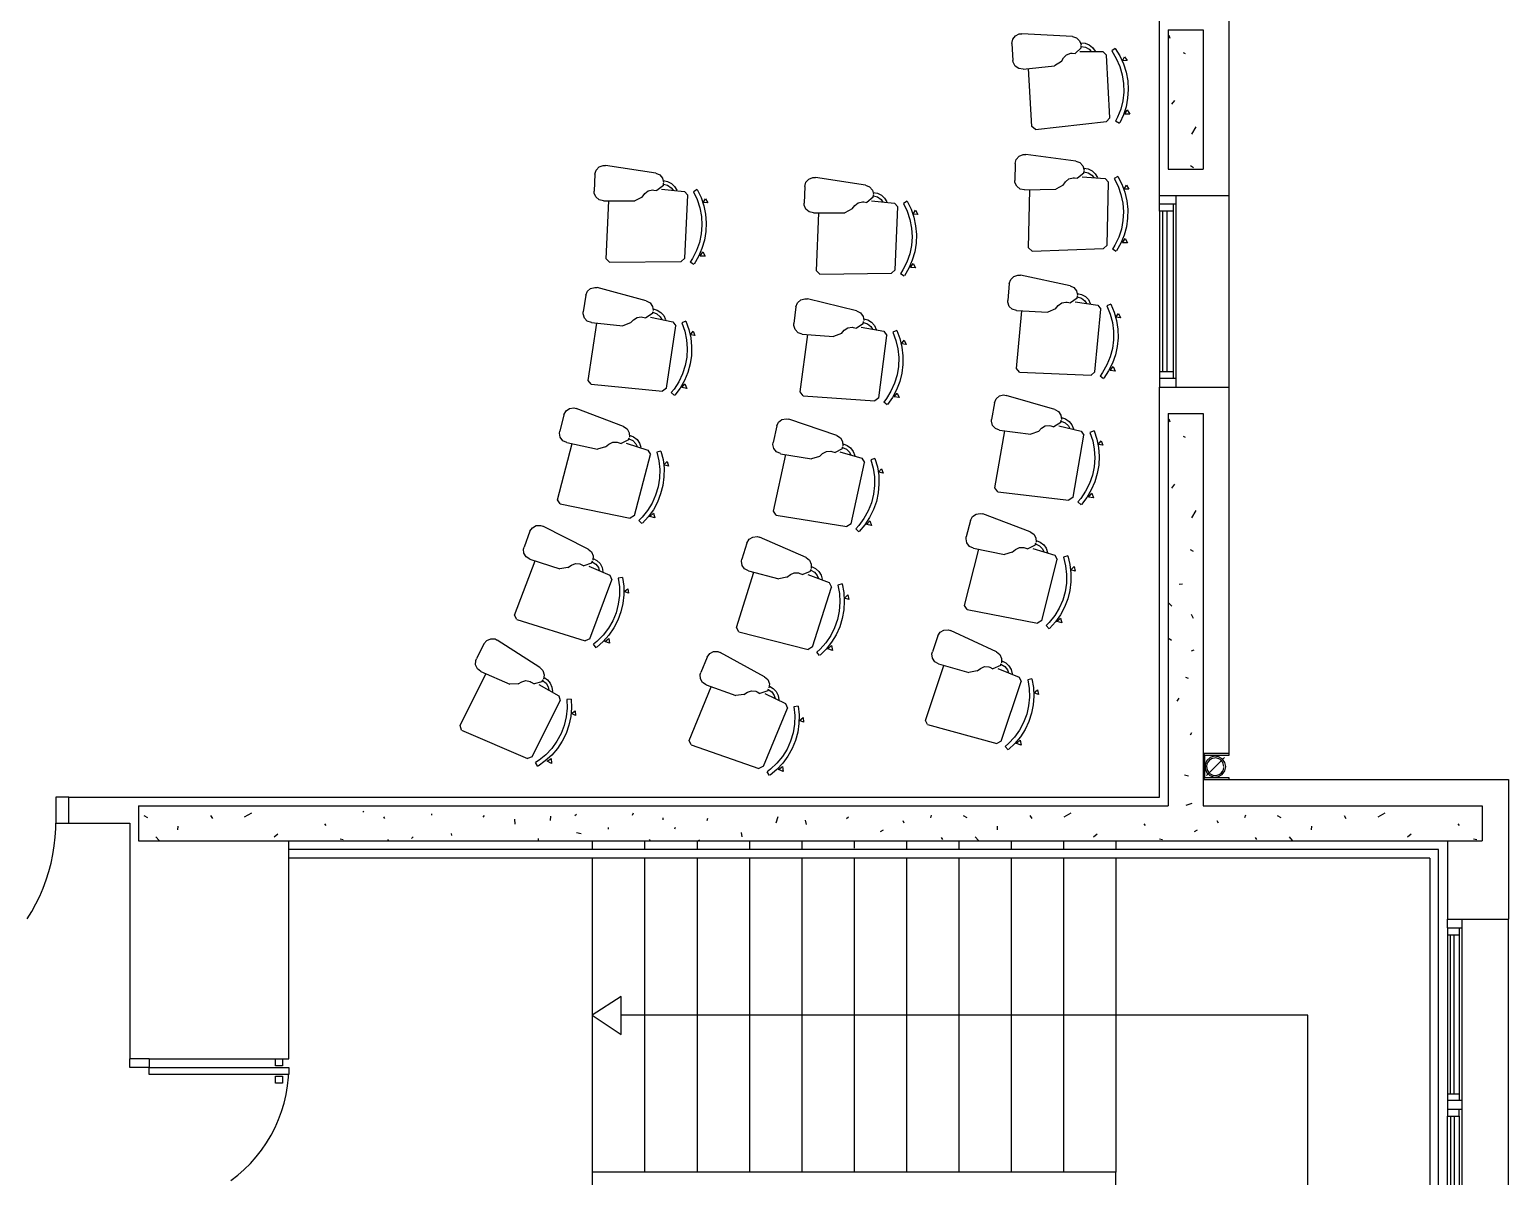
# Model space of a CAD drawing. Extents: x 7 to 80.8, y 22 to 73.9.
# Drawn here: x 64.2 to 72.68, y 54.01 to 60.58 of the extents above; entities that cross this region are included whole.
import ezdxf

# ---------------------------------------------------------------- set-up
doc = ezdxf.new("R2010")
doc.units = 0
doc.header["$MEASUREMENT"] = 0
for name, color, linetype in [('Doors', 7, 'CONTINUOUS'), ('Furniture', 7, 'CONTINUOUS'), ('Stairs', 7, 'CONTINUOUS'), ('Walls', 7, 'CONTINUOUS')]:
    doc.layers.add(name, color=color, linetype=linetype)

msp = doc.modelspace()

# ---------------------------------------------------------------- linework, layer by layer
at = {"layer": 'Doors', "color": 2}
for p, q in [((64.4294, 56.0319), (64.4294, 56.1819)), ((64.4294, 56.0319), (64.7794, 56.0319)), ((64.8894, 54.6819), (64.7794, 54.6819)), ((64.8894, 54.6819), (65.6894, 54.6819))]:
    msp.add_line(p, q, dxfattribs=at)
at = {"layer": 'Doors', "color": 4}
msp.add_line((64.7794, 54.6319), (64.7794, 54.6819), dxfattribs=at)
at = {"layer": 'Doors', "color": 1}
msp.add_lwpolyline([(64.4294, 56.1819), (64.3544, 56.1819), (64.3544, 56.0319), (64.4294, 56.0319)], dxfattribs=at)
at = {"layer": 'Doors', "color": 4}
for points in [[(64.1905, 55.4832), (64.2168, 55.5257), (64.2411, 55.5694), (64.2631, 55.6143), (64.2828, 55.6602), (64.3002, 55.7071), (64.3153, 55.7548), (64.3279, 55.8032), (64.3381, 55.8521), (64.3459, 55.9015), (64.3512, 55.9512), (64.354, 56.0011), (64.3545, 56.0319)], [(64.8894, 54.6819), (64.8894, 54.6319), (64.7794, 54.6319)], [(65.3575, 53.9832), (65.3971, 54.0137), (65.4348, 54.0466), (65.4702, 54.0818), (65.5035, 54.1191), (65.5343, 54.1585), (65.5626, 54.1997), (65.5883, 54.2426), (65.6113, 54.287), (65.6314, 54.3327), (65.6486, 54.3797), (65.6629, 54.4276), (65.6742, 54.4763), (65.6823, 54.5256), (65.6874, 54.5753), (65.6885, 54.592)]]:
    msp.add_lwpolyline(points, dxfattribs=at)
for points in [[(65.6145, 54.6417), (65.6145, 54.6817), (65.6545, 54.6817), (65.6545, 54.6417), (65.6145, 54.6417)], [(64.8894, 54.5919), (64.8894, 54.6319), (65.6894, 54.6319), (65.6894, 54.5919), (64.8894, 54.5919)], [(65.6145, 54.5409), (65.6145, 54.5809), (65.6545, 54.5809), (65.6545, 54.5409), (65.6145, 54.5409)]]:
    msp.add_lwpolyline(points, close=True, dxfattribs=at)
at = {"layer": 'Furniture', "color": 4}
for p, q in [((70.1804, 60.5429), (69.8903, 60.5589)), ((69.8342, 60.5029), (69.8396, 60.4059)), ((70.1789, 60.4464), (70.1973, 60.4453)), ((70.2309, 60.4779), (70.1973, 60.4453)), ((70.2231, 60.4563), (70.3546, 60.4561)), ((70.2309, 60.4778), (70.2306, 60.491)), ((70.3546, 60.4561), (70.3757, 60.4362)), ((70.3954, 60.0767), (70.3757, 60.4362)), ((70.4267, 60.4742), (70.4062, 60.4599)), ((69.8981, 60.3559), (70.0776, 60.3743)), ((69.9475, 60.0271), (69.9293, 60.3591)), ((70.1177, 60.3997), (70.0776, 60.3743)), ((70.1177, 60.3997), (70.1304, 60.4208)), ((69.9685, 60.0093), (69.9475, 60.0271)), ((69.9685, 60.0093), (70.3767, 60.0545)), ((70.3954, 60.0767), (70.3767, 60.0545)), ((70.4503, 60.0444), (70.4284, 60.0564)), ((70.201, 59.8282), (69.9129, 59.8661)), ((67.4443, 59.7535), (67.4398, 59.6565)), ((67.7927, 59.7583), (67.5058, 59.8036)), ((69.8528, 59.8145), (69.8508, 59.7174)), ((70.2464, 59.7595), (70.2105, 59.7296)), ((70.2465, 59.7595), (70.2472, 59.7727)), ((67.8364, 59.6884), (67.7997, 59.6595)), ((67.8265, 59.6677), (67.9573, 59.6542)), ((67.8364, 59.6884), (67.8375, 59.7015)), ((68.0309, 59.6649), (68.009, 59.6527)), ((68.6469, 59.6835), (68.6429, 59.5864)), ((68.9953, 59.6904), (68.708, 59.7339)), ((69.9054, 59.6631), (70.0857, 59.6678)), ((70.1276, 59.6901), (70.0857, 59.6678)), ((70.1276, 59.6901), (70.1419, 59.7102)), ((70.1922, 59.732), (70.2105, 59.7296)), ((70.237, 59.7386), (70.3682, 59.7285)), ((70.3682, 59.7285), (70.3877, 59.707)), ((70.3801, 59.3471), (70.3877, 59.707)), ((70.4414, 59.741), (70.4199, 59.7283)), ((67.493, 59.6008), (67.6734, 59.6009)), ((67.5087, 59.2687), (67.5243, 59.6008)), ((67.7158, 59.6221), (67.6734, 59.6009)), ((67.7158, 59.6221), (67.7307, 59.6418)), ((67.7815, 59.6623), (67.7997, 59.6595)), ((67.9573, 59.6542), (67.9763, 59.6322)), ((67.9594, 59.2726), (67.9763, 59.6322)), ((68.9846, 59.5944), (69.0028, 59.5917)), ((69.0394, 59.6208), (69.0028, 59.5917)), ((69.0296, 59.6001), (69.1605, 59.5874)), ((69.0394, 59.6208), (69.0404, 59.634)), ((69.1605, 59.5874), (69.1796, 59.5655)), ((69.234, 59.5985), (69.2122, 59.5862)), ((69.9297, 59.3315), (69.9367, 59.6639)), ((68.6965, 59.5311), (68.8769, 59.5323)), ((68.7143, 59.1991), (68.7278, 59.5313)), ((68.9192, 59.5538), (68.8769, 59.5323)), ((68.9192, 59.5538), (68.9339, 59.5736)), ((69.165, 59.2058), (69.1796, 59.5655)), ((69.9493, 59.3122), (69.9297, 59.3315)), ((69.9493, 59.3122), (70.3597, 59.3264)), ((70.3801, 59.3471), (70.3597, 59.3264)), ((67.5278, 59.2489), (67.5087, 59.2687)), ((67.5278, 59.2489), (67.9385, 59.2525)), ((67.9594, 59.2726), (67.9385, 59.2525)), ((68.0107, 59.2349), (67.9901, 59.249)), ((70.4324, 59.3107), (70.4114, 59.3243)), ((68.7335, 59.1794), (68.7143, 59.1991)), ((68.7335, 59.1794), (69.1442, 59.1856)), ((69.165, 59.2058), (69.1442, 59.1856)), ((69.2165, 59.1684), (69.1958, 59.1825)), ((70.1674, 59.114), (69.8831, 59.1736)), ((67.7387, 59.0278), (67.458, 59.1027)), ((69.8192, 59.1267), (69.8098, 59.03)), ((67.3917, 59.0593), (67.3771, 58.9632)), ((68.5966, 58.9931), (68.5841, 58.8967)), ((68.9442, 58.9694), (68.6619, 59.0379)), ((70.0838, 58.9819), (70.0996, 59.0008)), ((70.1514, 59.0188), (70.1694, 59.015)), ((70.2076, 59.042), (70.1694, 59.015)), ((70.1966, 59.0219), (70.3266, 59.0019)), ((70.2076, 59.042), (70.2093, 59.0551)), ((70.3266, 59.0019), (70.3444, 58.979)), ((70.4006, 59.0089), (70.3782, 58.9978)), ((67.4242, 58.9023), (67.6036, 58.8837)), ((67.648, 58.9004), (67.6648, 58.9184)), ((67.7175, 58.9335), (67.7353, 58.9288)), ((67.7749, 58.9537), (67.7353, 58.9288)), ((67.7629, 58.9342), (67.8916, 58.9072)), ((67.7749, 58.9537), (67.7773, 58.9667)), ((67.8916, 58.9072), (67.9081, 58.8833)), ((67.9658, 58.9101), (67.9428, 58.9003)), ((68.9821, 58.8962), (68.9842, 58.9092)), ((69.8594, 58.6392), (69.8915, 58.9701)), ((69.8602, 58.9717), (70.0404, 58.9628)), ((70.0838, 58.9819), (70.0403, 58.9628)), ((70.3097, 58.6207), (70.3444, 58.979)), ((67.4053, 58.5704), (67.4554, 58.8991)), ((67.648, 58.9004), (67.6036, 58.8837)), ((67.854, 58.5274), (67.9081, 58.8833)), ((68.6213, 58.5046), (68.6638, 58.8344)), ((68.6326, 58.8369), (68.8124, 58.8223)), ((68.8565, 58.84), (68.8124, 58.8223)), ((68.8565, 58.84), (68.8728, 58.8584)), ((68.9252, 58.8747), (68.9431, 58.8704)), ((68.9821, 58.8962), (68.9431, 58.8704)), ((68.9705, 58.8764), (69.0998, 58.8524)), ((69.0708, 58.4718), (69.1169, 58.8289)), ((69.0998, 58.8524), (69.1169, 58.8289)), ((69.1739, 58.857), (69.1512, 58.8466)), ((67.4222, 58.5487), (67.4053, 58.5704)), ((69.8774, 58.6185), (69.8594, 58.6392)), ((69.8774, 58.6185), (70.2878, 58.6016)), ((70.3097, 58.6207), (70.2878, 58.6016)), ((70.359, 58.5804), (70.3392, 58.5956)), ((67.4222, 58.5487), (67.8311, 58.5096)), ((67.854, 58.5274), (67.8311, 58.5096)), ((67.9011, 58.4846), (67.882, 58.5008)), ((68.6387, 58.4833), (68.6213, 58.5046)), ((68.6387, 58.4833), (69.0483, 58.4534)), ((70.0799, 58.4044), (69.8009, 58.4853)), ((67.609, 58.3069), (67.3376, 58.4105)), ((69.0708, 58.4718), (69.0483, 58.4534)), ((69.1188, 58.4301), (69.0995, 58.4458)), ((69.7337, 58.4433), (69.717, 58.3476)), ((67.2671, 58.3743), (67.2426, 58.2803)), ((68.4859, 58.3097), (68.4651, 58.2148)), ((68.8301, 58.2557), (68.5549, 58.3487)), ((70.0568, 58.3106), (70.0745, 58.3055)), ((70.1145, 58.3296), (70.0745, 58.3055)), ((70.1021, 58.3103), (70.2302, 58.2806)), ((70.1145, 58.3296), (70.1172, 58.3425)), ((67.6373, 58.2295), (67.5954, 58.2087)), ((67.6373, 58.2295), (67.641, 58.2421)), ((69.7368, 57.9543), (69.7939, 58.2818)), ((69.7628, 58.2857), (69.9418, 58.2632)), ((69.9866, 58.2789), (69.9418, 58.2632)), ((69.9866, 58.2789), (70.0037, 58.2966)), ((70.1844, 57.9017), (70.2462, 58.2563)), ((70.2302, 58.2806), (70.2462, 58.2563)), ((70.3045, 58.2819), (70.2813, 58.2726)), ((67.2299, 57.8866), (67.3138, 58.2083)), ((67.2831, 58.2148), (67.4597, 58.1776)), ((67.5056, 58.1896), (67.4597, 58.1776)), ((67.5056, 58.1896), (67.5242, 58.2058)), ((67.5782, 58.2153), (67.5954, 58.2087)), ((67.6233, 58.2113), (67.7485, 58.171)), ((67.6716, 57.7972), (67.7625, 58.1456)), ((67.7485, 58.171), (67.7625, 58.1456)), ((67.8227, 58.1662), (67.7988, 58.1589)), ((68.4677, 57.821), (68.539, 58.1457)), ((68.5081, 58.1509), (68.686, 58.1207)), ((68.7314, 58.1344), (68.7493, 58.1513)), ((68.8029, 58.163), (68.8204, 58.1571)), ((68.8614, 58.1794), (68.8204, 58.1571)), ((68.8482, 58.1607), (68.9748, 58.1254)), ((68.8614, 58.1794), (68.8647, 58.1922)), ((68.7314, 58.1344), (68.686, 58.1207)), ((68.9126, 57.7489), (68.9898, 58.1005)), ((68.9748, 58.1254), (68.9898, 58.1005)), ((69.0491, 58.1235), (69.0256, 58.1152)), ((67.2444, 57.8633), (67.2299, 57.8866)), ((69.7533, 57.9323), (69.7368, 57.9543)), ((69.7533, 57.9323), (70.1611, 57.8843)), ((70.1844, 57.9017), (70.1611, 57.8843)), ((67.2444, 57.8633), (67.647, 57.7819)), ((68.4832, 57.7982), (68.4677, 57.821)), ((69.939, 57.7034), (69.6669, 57.8052)), ((70.2306, 57.8578), (70.2119, 57.8745)), ((67.405, 57.6033), (67.1459, 57.7347)), ((67.6716, 57.7972), (67.647, 57.7819)), ((67.714, 57.7497), (67.6968, 57.7678)), ((68.4832, 57.7982), (68.8886, 57.7326)), ((68.9126, 57.7489), (68.8886, 57.7326)), ((68.9568, 57.7031), (68.9389, 57.7205)), ((69.5967, 57.7685), (69.5728, 57.6743)), ((67.072, 57.7059), (67.0379, 57.615)), ((68.3158, 57.6386), (68.2867, 57.5459)), ((68.654, 57.5547), (68.3879, 57.6714)), ((69.9678, 57.6262), (69.9715, 57.6389)), ((67.0714, 57.5457), (67.2431, 57.4903)), ((69.5628, 57.2806), (69.6445, 57.6028)), ((69.6138, 57.6091), (69.7906, 57.5731)), ((69.8364, 57.5854), (69.7906, 57.5731)), ((69.8364, 57.5854), (69.8549, 57.6017)), ((69.9088, 57.6117), (69.926, 57.6052)), ((69.9678, 57.6262), (69.926, 57.6052)), ((69.9539, 57.6079), (70.0794, 57.5686)), ((70.0794, 57.5686), (70.0936, 57.5432)), ((70.1536, 57.5643), (70.1298, 57.5567)), ((66.9843, 57.2248), (67.1012, 57.536)), ((67.29, 57.4974), (67.2431, 57.4903)), ((67.29, 57.4974), (67.3102, 57.5116)), ((67.3648, 57.5155), (67.3813, 57.5072)), ((67.4251, 57.5234), (67.3813, 57.5072)), ((67.4093, 57.5068), (67.5297, 57.4538)), ((67.4251, 57.5234), (67.4302, 57.5356)), ((68.2549, 57.1534), (68.3543, 57.4706)), ((68.324, 57.4786), (68.4985, 57.4328)), ((68.6187, 57.4648), (68.6356, 57.4573)), ((68.6785, 57.476), (68.6356, 57.4573)), ((68.6785, 57.476), (68.6828, 57.4884)), ((70.0052, 57.1942), (70.0936, 57.5432)), ((67.4143, 57.09), (67.5409, 57.427)), ((67.5297, 57.4538), (67.5409, 57.427)), ((67.6029, 57.4413), (67.5784, 57.4364)), ((68.545, 57.4425), (68.4985, 57.4328)), ((68.545, 57.4425), (68.5643, 57.4578)), ((68.6636, 57.4585), (68.7867, 57.4122)), ((68.6917, 57.0426), (68.7994, 57.3861)), ((68.7867, 57.4122), (68.7994, 57.3861)), ((68.8605, 57.4038), (68.8363, 57.3976)), ((66.9963, 57.2001), (66.9843, 57.2248)), ((69.5775, 57.2573), (69.5628, 57.2806)), ((69.5775, 57.2573), (69.9806, 57.1787)), ((66.9963, 57.2001), (67.3882, 57.0772)), ((68.2683, 57.1294), (68.2549, 57.1534)), ((68.2683, 57.1294), (68.6664, 57.0284)), ((69.7454, 57.0151), (69.4818, 57.1372)), ((70.0052, 57.1942), (69.9806, 57.1787)), ((70.0479, 57.147), (70.0305, 57.165)), ((66.8085, 57.0615), (66.7651, 56.9746)), ((67.129, 56.9248), (66.885, 57.0824)), ((67.4143, 57.09), (67.3882, 57.0772)), ((67.4515, 57.0383), (67.4363, 57.0581)), ((68.6917, 57.0426), (68.6664, 57.0284)), ((69.409, 57.1059), (69.3781, 57.0138)), ((68.0875, 56.9851), (68.0504, 56.8953)), ((68.417, 56.8718), (68.1623, 57.0114)), ((68.7317, 56.9931), (68.7154, 57.012)), ((66.6712, 56.5921), (66.8198, 56.8895)), ((66.7912, 56.9022), (66.9562, 56.8293)), ((69.3383, 56.6219), (69.4441, 56.9371)), ((69.414, 56.9457), (69.5875, 56.8964)), ((69.6342, 56.9052), (69.5875, 56.8964)), ((69.6342, 56.9052), (69.6538, 56.9201)), ((69.7084, 56.9259), (69.7251, 56.9182)), ((69.7683, 56.9359), (69.7251, 56.9182)), ((69.7531, 56.9188), (69.8753, 56.87)), ((69.7683, 56.9359), (69.7729, 56.9483)), ((69.8753, 56.87), (69.8875, 56.8437)), ((67.0036, 56.8315), (66.9562, 56.8293)), ((67.0036, 56.8315), (67.0251, 56.8435)), ((67.0799, 56.8417), (67.0954, 56.8317)), ((67.1407, 56.8432), (67.0954, 56.8317)), ((67.1232, 56.8283), (67.2374, 56.7631)), ((67.1407, 56.8432), (67.147, 56.8548)), ((67.9843, 56.507), (68.1112, 56.8143)), ((68.0817, 56.8249), (68.2515, 56.7641)), ((68.2986, 56.7697), (68.3192, 56.7832)), ((68.374, 56.7853), (68.3902, 56.7765)), ((68.4345, 56.7913), (68.3902, 56.7765)), ((68.4345, 56.7913), (68.44, 56.8033)), ((69.7729, 56.5024), (69.8875, 56.8437)), ((69.9489, 56.8602), (69.9246, 56.8544)), ((67.0849, 56.4133), (67.2459, 56.7353)), ((67.2374, 56.7631), (67.2459, 56.7353)), ((67.309, 56.7431), (67.2841, 56.7408)), ((68.2986, 56.7697), (68.2515, 56.7641)), ((68.4182, 56.7752), (68.5368, 56.7183)), ((68.5368, 56.7183), (68.5472, 56.6912)), ((68.6096, 56.7034), (68.5849, 56.6994)), ((68.4098, 56.3584), (68.5472, 56.6912)), ((69.3512, 56.5977), (69.3383, 56.6219)), ((66.6806, 56.5663), (66.6712, 56.5921)), ((66.6806, 56.5663), (67.0576, 56.4033)), ((69.3512, 56.5977), (69.7472, 56.4887)), ((67.9955, 56.482), (67.9843, 56.507)), ((67.9955, 56.482), (68.3833, 56.3465)), ((69.7729, 56.5024), (69.7472, 56.4887)), ((69.8119, 56.4521), (69.7959, 56.4713)), ((67.0849, 56.4133), (67.0576, 56.4033)), ((67.1165, 56.358), (67.1034, 56.3793)), ((68.4098, 56.3584), (68.3833, 56.3465)), ((68.4453, 56.3056), (68.4307, 56.3258))]:
    msp.add_line(p, q, dxfattribs=at)
for points in [[(69.8342, 60.5029), (69.8387, 60.5272), (69.8537, 60.547), (69.876, 60.5577), (69.8903, 60.5589)], [(70.1804, 60.5429), (70.2041, 60.5359), (70.2221, 60.5188), (70.2303, 60.4955)], [(70.1304, 60.4208), (70.1478, 60.4384), (70.1713, 60.4463), (70.1789, 60.4464)], [(70.2282, 60.5058), (70.253, 60.5038), (70.2763, 60.4949), (70.296, 60.4796), (70.3105, 60.4594)], [(70.2307, 60.4856), (70.2554, 60.4821), (70.2769, 60.4697), (70.2888, 60.4562)], [(70.4062, 60.4599), (70.4321, 60.4171), (70.4522, 60.3714), (70.4662, 60.3234), (70.4739, 60.2741), (70.475, 60.2241), (70.4697, 60.1744), (70.4579, 60.1259), (70.4399, 60.0793), (70.4284, 60.0564)], [(70.4267, 60.4742), (70.4528, 60.4316), (70.4735, 60.386), (70.4884, 60.3384), (70.4974, 60.2892), (70.5003, 60.2393), (70.4972, 60.1895), (70.4879, 60.1404), (70.4728, 60.0928), (70.4519, 60.0474)], [(69.8981, 60.3559), (69.8736, 60.3591), (69.8531, 60.3732), (69.8413, 60.3949), (69.8396, 60.4059)], [(69.8528, 59.8145), (69.8591, 59.8384), (69.8755, 59.857), (69.8986, 59.866), (69.9129, 59.8661)], [(67.4443, 59.7535), (67.4512, 59.7773), (67.4682, 59.7954), (67.4914, 59.8039), (67.5058, 59.8036)], [(67.7927, 59.7583), (67.8156, 59.7488), (67.8318, 59.73), (67.8377, 59.706)], [(70.201, 59.8282), (70.2241, 59.8194), (70.2407, 59.801), (70.2472, 59.7771)], [(70.2458, 59.7876), (70.2705, 59.7837), (70.293, 59.773), (70.3114, 59.7563), (70.3244, 59.7351)], [(70.2469, 59.7672), (70.2711, 59.7619), (70.2917, 59.7479), (70.3026, 59.7335)], [(67.8366, 59.7165), (67.8611, 59.712), (67.8833, 59.7007), (67.9013, 59.6835), (67.9137, 59.6619)], [(67.8371, 59.6961), (67.8612, 59.6901), (67.8814, 59.6756), (67.8919, 59.661)], [(68.0309, 59.6649), (68.0525, 59.6198), (68.0684, 59.5725), (68.0784, 59.5235), (68.0824, 59.4737), (68.0803, 59.4238), (68.0721, 59.3745), (68.0579, 59.3266), (68.038, 59.2807), (68.0126, 59.2377)], [(68.6469, 59.6835), (68.6536, 59.7073), (68.6704, 59.7255), (68.6937, 59.7341), (68.708, 59.7339)], [(68.9953, 59.6904), (69.0182, 59.6811), (69.0345, 59.6624), (69.0405, 59.6384)], [(69.9054, 59.6631), (69.8811, 59.6682), (69.8618, 59.6837), (69.8517, 59.7063), (69.8508, 59.7174)], [(70.1419, 59.7102), (70.1606, 59.7265), (70.1846, 59.7325), (70.1922, 59.732)], [(70.4199, 59.7283), (70.4425, 59.6837), (70.4591, 59.6366), (70.4694, 59.5877), (70.4733, 59.5379), (70.4706, 59.488), (70.4615, 59.4389), (70.4461, 59.3914), (70.4247, 59.3463), (70.4114, 59.3243)], [(70.4414, 59.741), (70.4642, 59.6966), (70.4813, 59.6496), (70.4926, 59.601), (70.4979, 59.5513), (70.4971, 59.5013), (70.4901, 59.4518), (70.4772, 59.4035), (70.4585, 59.3572), (70.4342, 59.3135)], [(67.493, 59.6008), (67.4689, 59.6066), (67.45, 59.6226), (67.4404, 59.6454), (67.4398, 59.6565)], [(67.7307, 59.6418), (67.7498, 59.6576), (67.7739, 59.663), (67.7815, 59.6623)], [(68.009, 59.6527), (68.0305, 59.6076), (68.0458, 59.56), (68.0549, 59.5109), (68.0575, 59.461), (68.0535, 59.4112), (68.0432, 59.3623), (68.0265, 59.3152), (68.0039, 59.2707), (67.9901, 59.2491)], [(68.6965, 59.5311), (68.6723, 59.5367), (68.6534, 59.5526), (68.6437, 59.5754), (68.6429, 59.5864)], [(68.9339, 59.5736), (68.9529, 59.5895), (68.977, 59.595), (68.9846, 59.5944)], [(69.0393, 59.6489), (69.0639, 59.6446), (69.0861, 59.6335), (69.1043, 59.6164), (69.1168, 59.5949)], [(69.04, 59.6285), (69.0641, 59.6227), (69.0844, 59.6084), (69.095, 59.5937)], [(69.2122, 59.5862), (69.2339, 59.5412), (69.2496, 59.4938), (69.2589, 59.4447), (69.2618, 59.3948), (69.2582, 59.345), (69.2482, 59.2961), (69.2318, 59.2488), (69.2095, 59.2042), (69.1958, 59.1825)], [(69.234, 59.5985), (69.2558, 59.5536), (69.2721, 59.5064), (69.2824, 59.4575), (69.2867, 59.4077), (69.2849, 59.3577), (69.277, 59.3084), (69.2631, 59.2604), (69.2435, 59.2145), (69.2184, 59.1713)], [(69.8192, 59.1267), (69.8273, 59.1501), (69.8451, 59.1673), (69.8687, 59.1746), (69.8831, 59.1736)], [(67.3917, 59.0593), (67.401, 59.0822), (67.4197, 59.0985), (67.4438, 59.1045), (67.458, 59.1027)], [(70.1674, 59.114), (70.1898, 59.1034), (70.205, 59.0839), (70.2097, 59.0595)], [(67.7387, 59.0278), (67.7605, 59.016), (67.7746, 58.9956), (67.7779, 58.9711)], [(68.5966, 58.9931), (68.6054, 59.0162), (68.6237, 59.0329), (68.6476, 59.0394), (68.6619, 59.0379)], [(69.8602, 58.9717), (69.8364, 58.9786), (69.8183, 58.9956), (69.8099, 59.0189), (69.8098, 59.03)], [(70.0996, 59.0008), (70.1195, 59.0156), (70.1439, 59.0198), (70.1514, 59.0188)], [(70.2086, 59.0497), (70.2324, 59.0425), (70.2518, 59.0271), (70.2616, 59.0119)], [(70.2091, 59.0701), (70.2333, 59.0644), (70.255, 59.052), (70.2721, 59.034), (70.2834, 59.0118)], [(70.3782, 58.9978), (70.3973, 58.9517), (70.4103, 58.9034), (70.4169, 58.8539), (70.417, 58.8039), (70.4106, 58.7544), (70.3978, 58.7061), (70.3788, 58.6598), (70.354, 58.6165), (70.3392, 58.5956)], [(70.4006, 59.0089), (70.4199, 58.9628), (70.4335, 58.9147), (70.4411, 58.8653), (70.4425, 58.8154), (70.4379, 58.7656), (70.4273, 58.7168), (70.4107, 58.6696), (70.3885, 58.6249), (70.3611, 58.5831)], [(67.4242, 58.9023), (67.4008, 58.9106), (67.3837, 58.9285), (67.3766, 58.9522), (67.3771, 58.9632)], [(67.6648, 58.9184), (67.6855, 58.9321), (67.7101, 58.935), (67.7175, 58.9335)], [(67.7763, 58.9613), (67.7997, 58.9529), (67.8182, 58.9364), (67.8272, 58.9207)], [(67.7779, 58.9816), (67.8018, 58.9746), (67.8228, 58.9611), (67.8389, 58.9422), (67.849, 58.9194)], [(67.9658, 58.9101), (67.9826, 58.8631), (67.9935, 58.8143), (67.9984, 58.7646), (67.9972, 58.7146), (67.9899, 58.6652), (67.9766, 58.617), (67.9575, 58.5708), (67.9329, 58.5273), (67.9032, 58.4872)], [(68.9442, 58.9694), (68.9662, 58.9581), (68.9808, 58.9381), (68.9847, 58.9136)], [(68.9833, 58.9039), (69.0068, 58.8959), (69.0258, 58.8799), (69.0351, 58.8644)], [(68.9845, 58.9242), (69.0085, 58.9177), (69.0297, 58.9047), (69.0463, 58.8861), (69.0569, 58.8636)], [(67.9428, 58.9003), (67.9595, 58.8532), (67.9698, 58.8043), (67.9737, 58.7545), (67.9711, 58.7046), (67.962, 58.6555), (67.9466, 58.6079), (67.9251, 58.5628), (67.898, 58.5209), (67.882, 58.5008)], [(68.6326, 58.8369), (68.6091, 58.8446), (68.5915, 58.8621), (68.5839, 58.8856), (68.5841, 58.8967)], [(68.8728, 58.8584), (68.8932, 58.8726), (68.9177, 58.876), (68.9252, 58.8747)], [(69.1512, 58.8466), (69.1689, 58.7999), (69.1803, 58.7513), (69.1853, 58.7016), (69.1838, 58.6516), (69.1759, 58.6023), (69.1616, 58.5544), (69.1411, 58.5088), (69.115, 58.4663), (69.0995, 58.4458)], [(69.1739, 58.857), (69.1918, 58.8103), (69.2038, 58.7618), (69.2098, 58.7122), (69.2097, 58.6622), (69.2036, 58.6126), (69.1914, 58.5642), (69.1733, 58.5176), (69.1498, 58.4735), (69.121, 58.4327)], [(69.7337, 58.4433), (69.7435, 58.4661), (69.7625, 58.4819), (69.7867, 58.4874), (69.8009, 58.4853)], [(67.2671, 58.3743), (67.2788, 58.3961), (67.2991, 58.4103), (67.3236, 58.4138), (67.3376, 58.4105)], [(70.0799, 58.4044), (70.1015, 58.3921), (70.1151, 58.3715), (70.1179, 58.3469)], [(68.4859, 58.3097), (68.4967, 58.332), (68.5164, 58.347), (68.5408, 58.3514), (68.5549, 58.3487)], [(69.7628, 58.2857), (69.7396, 58.2944), (69.7229, 58.3127), (69.7162, 58.3366), (69.717, 58.3476)], [(70.0037, 58.2966), (70.0247, 58.3099), (70.0493, 58.3122), (70.0568, 58.3106)], [(70.1161, 58.3372), (70.1393, 58.3282), (70.1575, 58.3113), (70.1661, 58.2954)], [(70.1182, 58.3574), (70.1419, 58.3499), (70.1625, 58.336), (70.1783, 58.3166), (70.1879, 58.2937)], [(67.2831, 58.2148), (67.2607, 58.2254), (67.2456, 58.245), (67.241, 58.2693), (67.2426, 58.2803)], [(67.609, 58.3069), (67.6294, 58.2929), (67.6413, 58.2711), (67.6421, 58.2464)], [(67.6395, 58.2369), (67.6618, 58.226), (67.6786, 58.2077), (67.6858, 58.1912)], [(67.6432, 58.2569), (67.6663, 58.2475), (67.6857, 58.2318), (67.6998, 58.2113), (67.7074, 58.1876)], [(68.8301, 58.2557), (68.8511, 58.2425), (68.8639, 58.2213), (68.8656, 58.1966)], [(70.2813, 58.2726), (70.2969, 58.2251), (70.3062, 58.176), (70.309, 58.1261), (70.3053, 58.0763), (70.2952, 58.0274), (70.2788, 57.9802), (70.2564, 57.9355), (70.2283, 57.8942), (70.2119, 57.8745)], [(70.3045, 58.2819), (70.3203, 58.2345), (70.3301, 58.1855), (70.334, 58.1357), (70.3317, 58.0858), (70.3233, 58.0365), (70.309, 57.9886), (70.2889, 57.9429), (70.2634, 57.8999), (70.2328, 57.8604)], [(67.5242, 58.2058), (67.5461, 58.2172), (67.5709, 58.2175), (67.5782, 58.2153)], [(67.7988, 58.1589), (67.8104, 58.1103), (67.8156, 58.0606), (67.8143, 58.0106), (67.8065, 57.9613), (67.7924, 57.9133), (67.7721, 57.8677), (67.7461, 57.825), (67.7147, 57.7861), (67.6968, 57.7678)], [(67.8227, 58.1662), (67.8345, 58.1177), (67.8403, 58.0681), (67.84, 58.0181), (67.8335, 57.9685), (67.8211, 57.9201), (67.8029, 57.8736), (67.7791, 57.8297), (67.7502, 57.7889), (67.7164, 57.7521)], [(68.5081, 58.151), (68.4853, 58.1607), (68.4694, 58.1797), (68.4638, 58.2038), (68.4651, 58.2148)], [(68.7493, 58.1513), (68.7708, 58.1637), (68.7956, 58.1649), (68.8029, 58.163)], [(68.8633, 58.1869), (68.8861, 58.177), (68.9036, 58.1593), (68.9114, 58.1431)], [(68.8663, 58.2071), (68.8897, 58.1986), (68.9097, 58.1837), (68.9246, 58.1637), (68.9332, 58.1404)], [(69.0256, 58.1152), (69.0391, 58.0671), (69.0462, 58.0177), (69.0469, 57.9677), (69.041, 57.9181), (69.0288, 57.8696), (69.0103, 57.8232), (68.986, 57.7796), (68.9562, 57.7395), (68.9389, 57.7205)], [(69.0491, 58.1235), (69.0628, 58.0755), (69.0706, 58.0261), (69.0722, 57.9762), (69.0677, 57.9264), (69.0572, 57.8775), (69.0408, 57.8303), (69.0188, 57.7855), (68.9914, 57.7437), (68.9592, 57.7055)], [(69.5967, 57.7685), (69.6082, 57.7904), (69.6284, 57.8047), (69.6529, 57.8084), (69.6669, 57.8052)], [(67.072, 57.7059), (67.0859, 57.7265), (67.1076, 57.7385), (67.1323, 57.7394), (67.1459, 57.7347)], [(68.3158, 57.6386), (68.3285, 57.6599), (68.3495, 57.6731), (68.3741, 57.6754), (68.3879, 57.6714)], [(69.6138, 57.6091), (69.5913, 57.6195), (69.576, 57.639), (69.5712, 57.6633), (69.5728, 57.6743)], [(69.939, 57.7034), (69.9595, 57.6896), (69.9716, 57.6679), (69.9725, 57.6432)], [(69.97, 57.6336), (69.9924, 57.623), (70.0093, 57.6047), (70.0166, 57.5883)], [(69.9736, 57.6537), (69.9967, 57.6444), (70.0162, 57.6289), (70.0304, 57.6085), (70.0383, 57.5848)], [(67.0714, 57.5457), (67.0502, 57.5585), (67.0372, 57.5796), (67.0351, 57.6043), (67.0379, 57.615)], [(67.405, 57.6033), (67.4239, 57.5873), (67.4335, 57.5645), (67.4317, 57.5398)], [(67.4339, 57.5501), (67.4558, 57.5383), (67.4735, 57.5207), (67.4854, 57.4988), (67.4905, 57.4745)], [(68.324, 57.4786), (68.3022, 57.4902), (68.288, 57.5106), (68.2845, 57.5351), (68.2867, 57.5459)], [(68.654, 57.5547), (68.6737, 57.5397), (68.6845, 57.5174), (68.6841, 57.4927)], [(69.8549, 57.6017), (69.8767, 57.6134), (69.9015, 57.6138), (69.9088, 57.6117)], [(70.1298, 57.5567), (70.1418, 57.5082), (70.1473, 57.4586), (70.1464, 57.4086), (70.1389, 57.3592), (70.1251, 57.3112), (70.1052, 57.2654), (70.0794, 57.2225), (70.0484, 57.1834), (70.0305, 57.165)], [(70.1536, 57.5643), (70.1658, 57.5158), (70.1719, 57.4662), (70.172, 57.4163), (70.1659, 57.3667), (70.1538, 57.3182), (70.1359, 57.2715), (70.1124, 57.2274), (70.0838, 57.1865), (70.0503, 57.1494)], [(67.3102, 57.5116), (67.3332, 57.5207), (67.3578, 57.5185), (67.3648, 57.5155)], [(67.4281, 57.5306), (67.4492, 57.5174), (67.464, 57.4975), (67.4694, 57.4803)], [(68.5643, 57.4578), (68.5868, 57.4682), (68.6116, 57.4673), (68.6187, 57.4648)], [(68.681, 57.4833), (68.7028, 57.4714), (68.7187, 57.4522), (68.7251, 57.4354)], [(68.6857, 57.5031), (68.7083, 57.4926), (68.7269, 57.476), (68.74, 57.4548), (68.7465, 57.4308)], [(67.5784, 57.4364), (67.5849, 57.3869), (67.5849, 57.3369), (67.5784, 57.2874), (67.5655, 57.2391), (67.5465, 57.1929), (67.5216, 57.1496), (67.4913, 57.1098), (67.4561, 57.0744), (67.4363, 57.0581)], [(67.6029, 57.4413), (67.6096, 57.3918), (67.6102, 57.3418), (67.6047, 57.2921), (67.5932, 57.2435), (67.5758, 57.1966), (67.5528, 57.1523), (67.5246, 57.111), (67.4916, 57.0735), (67.4542, 57.0404)], [(68.8363, 57.3976), (68.8456, 57.3485), (68.8483, 57.2986), (68.8446, 57.2488), (68.8344, 57.1999), (68.818, 57.1527), (68.7955, 57.1081), (68.7675, 57.0667), (68.7343, 57.0294), (68.7154, 57.012)], [(68.8605, 57.4038), (68.87, 57.3548), (68.8733, 57.3049), (68.8706, 57.255), (68.8618, 57.2058), (68.847, 57.1581), (68.8266, 57.1125), (68.8007, 57.0698), (68.7698, 57.0305), (68.7343, 56.9953)], [(69.409, 57.1059), (69.4221, 57.1269), (69.4434, 57.1396), (69.4681, 57.1414), (69.4818, 57.1372)], [(66.8085, 57.0615), (66.8244, 57.0805), (66.8472, 57.0902), (66.8719, 57.0885), (66.885, 57.0824)], [(66.7912, 56.9022), (66.7715, 56.9172), (66.7607, 56.9395), (66.7612, 56.9642), (66.7651, 56.9746)], [(68.0875, 56.9851), (68.102, 57.0051), (68.1241, 57.0165), (68.1488, 57.0166), (68.1623, 57.0114)], [(69.414, 56.9457), (69.3924, 56.9578), (69.3786, 56.9784), (69.3757, 57.003), (69.3781, 57.0138)], [(69.7454, 57.0151), (69.7648, 56.9998), (69.7752, 56.9773), (69.7743, 56.9525)], [(69.7761, 56.9629), (69.7985, 56.9519), (69.8167, 56.935), (69.8294, 56.9135), (69.8354, 56.8894)], [(67.129, 56.9248), (67.1461, 56.9069), (67.1533, 56.8832), (67.1489, 56.8588)], [(67.1522, 56.8689), (67.1728, 56.8549), (67.1885, 56.8356), (67.1981, 56.8126), (67.2007, 56.7878)], [(68.0817, 56.8249), (68.0609, 56.8385), (68.0486, 56.8599), (68.0473, 56.8847), (68.0504, 56.8953)], [(68.417, 56.8718), (68.4354, 56.8552), (68.4442, 56.832), (68.4416, 56.8074)], [(69.6538, 56.9201), (69.6765, 56.93), (69.7013, 56.9286), (69.7083, 56.9259)], [(69.771, 56.9432), (69.7926, 56.9308), (69.808, 56.9114), (69.8141, 56.8944)], [(67.0251, 56.8435), (67.049, 56.8502), (67.0733, 56.8453), (67.0799, 56.8417)], [(67.1444, 56.8501), (67.164, 56.8348), (67.1766, 56.8134), (67.1803, 56.7957)], [(68.3192, 56.7832), (68.3425, 56.7916), (68.3671, 56.7885), (68.374, 56.7853)], [(68.4377, 56.7983), (68.4584, 56.7845), (68.4725, 56.7641), (68.4774, 56.7467)], [(68.4441, 56.8176), (68.4657, 56.8052), (68.4828, 56.787), (68.494, 56.7648), (68.4983, 56.7403)], [(69.9246, 56.8544), (69.9328, 56.8052), (69.9346, 56.7552), (69.9299, 56.7055), (69.9187, 56.6568), (69.9013, 56.6099), (69.878, 56.5658), (69.8491, 56.525), (69.8151, 56.4883), (69.7959, 56.4713)], [(69.9489, 56.8601), (69.9574, 56.8109), (69.9597, 56.761), (69.956, 56.7112), (69.9462, 56.6622), (69.9305, 56.6147), (69.9091, 56.5696), (69.8823, 56.5274), (69.8507, 56.4887), (69.8145, 56.4543)], [(67.2841, 56.7408), (67.2854, 56.6908), (67.2802, 56.6412), (67.2686, 56.5926), (67.2508, 56.5459), (67.227, 56.5019), (67.1978, 56.4614), (67.1635, 56.4251), (67.1248, 56.3935), (67.1034, 56.3793)], [(67.309, 56.7431), (67.3105, 56.6931), (67.3059, 56.6434), (67.2953, 56.5945), (67.2787, 56.5474), (67.2566, 56.5026), (67.2291, 56.4608), (67.1968, 56.4228), (67.16, 56.3889), (67.1194, 56.3598)], [(68.5849, 56.6994), (68.5898, 56.6497), (68.5882, 56.5997), (68.5801, 56.5504), (68.5657, 56.5026), (68.5452, 56.457), (68.5189, 56.4145), (68.4873, 56.3758), (68.451, 56.3415), (68.4307, 56.3259)], [(68.6096, 56.7034), (68.6147, 56.6537), (68.6137, 56.6038), (68.6066, 56.5543), (68.5935, 56.5061), (68.5746, 56.4598), (68.5502, 56.4162), (68.5207, 56.3759), (68.4865, 56.3395), (68.448, 56.3076)]]:
    msp.add_lwpolyline(points, dxfattribs=at)
for points in [[(70.4795, 60.427), (70.4941, 60.4047), (70.4675, 60.4033), (70.4795, 60.427)], [(70.4945, 60.122), (70.5099, 60.0983), (70.4817, 60.0968), (70.4945, 60.122)], [(70.4905, 59.69), (70.5033, 59.6667), (70.4767, 59.6673), (70.4905, 59.69)], [(68.0786, 59.6126), (68.0909, 59.589), (68.0643, 59.5902), (68.0786, 59.6126)], [(69.282, 59.5466), (69.2944, 59.523), (69.2678, 59.5241), (69.282, 59.5466)], [(70.4823, 59.3847), (70.4959, 59.36), (70.4677, 59.3606), (70.4823, 59.3847)], [(68.0626, 59.3076), (68.0755, 59.2825), (68.0473, 59.2839), (68.0626, 59.3076)], [(69.2679, 59.2415), (69.281, 59.2165), (69.2528, 59.2176), (69.2679, 59.2415)], [(70.4457, 58.9543), (70.4567, 58.9301), (70.4302, 58.9326), (70.4457, 58.9543)], [(68.0079, 58.8532), (68.0176, 58.8284), (67.9913, 58.8324), (68.0079, 58.8532)], [(69.2173, 58.801), (69.2275, 58.7764), (69.2011, 58.7798), (69.2173, 58.801)], [(70.4144, 58.6505), (70.4261, 58.6248), (70.398, 58.6275), (70.4144, 58.6505)], [(67.9602, 58.5515), (67.9704, 58.5252), (67.9426, 58.5295), (67.9602, 58.5515)], [(69.1764, 58.4983), (69.1873, 58.4723), (69.1593, 58.4759), (69.1764, 58.4983)], [(70.3453, 58.2241), (70.3545, 58.1991), (70.3282, 58.2036), (70.3453, 58.2241)], [(67.8586, 58.1052), (67.8656, 58.0796), (67.8399, 58.0863), (67.8586, 58.1052)], [(69.0874, 58.064), (69.0955, 58.0386), (69.0695, 58.0443), (69.0874, 58.064)], [(70.2911, 57.9235), (70.3008, 57.897), (70.2731, 57.9018), (70.2911, 57.9235)], [(67.7798, 57.8102), (67.7872, 57.7829), (67.7599, 57.7901), (67.7798, 57.8102)], [(69.0202, 57.766), (69.0287, 57.7391), (69.0012, 57.7452), (69.0202, 57.766)], [(70.19, 57.5035), (70.1972, 57.4779), (70.1714, 57.4845), (70.19, 57.5035)], [(67.6323, 57.3769), (67.6366, 57.3506), (67.6117, 57.3599), (67.6323, 57.3769)], [(68.8934, 57.3412), (68.8993, 57.3152), (68.8738, 57.3231), (68.8934, 57.3412)], [(70.1132, 57.2079), (70.1209, 57.1808), (70.0935, 57.1877), (70.1132, 57.2079)], [(67.5232, 57.0916), (67.5278, 57.0637), (67.5014, 57.0737), (67.5232, 57.0916)], [(68.8004, 57.0503), (68.8065, 57.0227), (68.7796, 57.0312), (68.8004, 57.0503)], [(69.9805, 56.7968), (69.9858, 56.7707), (69.9606, 56.7792), (69.9805, 56.7968)], [(67.3315, 56.676), (67.3331, 56.6494), (67.3093, 56.6613), (67.3315, 56.676)], [(68.6369, 56.6381), (68.6404, 56.6117), (68.6158, 56.6219), (68.6369, 56.6381)], [(69.8816, 56.5079), (69.8872, 56.4802), (69.8605, 56.4892), (69.8816, 56.5079)], [(67.1934, 56.4036), (67.195, 56.3754), (67.1698, 56.388), (67.1934, 56.4036)], [(68.5187, 56.3565), (68.5224, 56.3285), (68.4963, 56.3393), (68.5187, 56.3565)]]:
    msp.add_lwpolyline(points, close=True, dxfattribs=at)
at = {"layer": 'Stairs', "color": 4}
for p, q in [((67.4294, 55.9319), (67.4294, 55.8819)), ((67.7294, 55.9319), (67.7294, 55.8819)), ((68.0294, 55.9319), (68.0294, 55.8819)), ((68.3294, 55.9319), (68.3294, 55.8819)), ((68.6294, 55.9319), (68.6294, 55.8819)), ((68.9294, 55.9319), (68.9294, 55.8889)), ((69.2294, 55.9319), (69.2294, 55.8819)), ((69.5294, 55.9319), (69.5294, 55.8819)), ((69.8294, 55.9319), (69.8294, 55.8819)), ((70.1294, 55.9319), (70.1294, 55.8819)), ((70.4294, 55.9319), (70.4294, 55.8819)), ((67.4294, 55.8319), (67.4294, 54.0319)), ((67.7294, 55.8319), (67.7294, 54.0319)), ((68.0294, 55.8319), (68.0294, 54.0319)), ((68.3294, 55.8319), (68.3294, 54.0319)), ((68.6294, 55.8319), (68.6294, 54.0319)), ((68.9294, 55.8319), (68.9294, 54.0319)), ((69.2294, 55.8319), (69.2294, 54.0319)), ((69.5294, 55.8319), (69.5294, 54.0319)), ((69.8294, 55.8319), (69.8294, 54.0319)), ((70.1294, 55.8319), (70.1294, 54.0319)), ((70.4294, 55.8319), (70.4294, 54.0319))]:
    msp.add_line(p, q, dxfattribs=at)
at = {"layer": 'Stairs', "color": 8}
for p, q in [((72.2294, 55.8319), (65.6894, 55.8319)), ((72.2294, 55.8319), (72.2294, 51.8319)), ((70.4294, 54.0319), (67.4294, 54.0319)), ((67.4294, 54.0319), (67.4294, 53.6319)), ((70.4294, 53.6319), (70.4294, 54.0319))]:
    msp.add_line(p, q, dxfattribs=at)
for points in [[(72.2794, 51.7819), (72.2794, 55.8819), (65.6894, 55.8819)], [(71.5294, 52.7319), (71.5294, 54.9319), (67.594, 54.9319)]]:
    msp.add_lwpolyline(points, dxfattribs=at)
msp.add_lwpolyline([(67.4294, 54.9319), (67.594, 54.8209), (67.594, 55.0378), (67.4294, 54.9319)], close=True, dxfattribs=at)
at = {"layer": 'Walls', "color": 2}
for p, q in [((70.6794, 59.6319), (70.6794, 60.7319)), ((71.0794, 59.6319), (71.0794, 60.7319)), ((70.7294, 60.5819), (70.7294, 59.7819)), ((70.7294, 60.5819), (70.9294, 60.5819)), ((70.9294, 60.5819), (70.9294, 59.7819)), ((70.7294, 59.7819), (70.9294, 59.7819)), ((70.6794, 59.6319), (71.0794, 59.6319)), ((70.6794, 56.1819), (70.6794, 58.5319)), ((70.6794, 58.5319), (71.0794, 58.5319)), ((71.0794, 56.4319), (71.0794, 58.5319)), ((70.7294, 58.3819), (70.9294, 58.3819)), ((70.7294, 58.3819), (70.7294, 56.1319)), ((70.9294, 58.3819), (70.9294, 56.1319)), ((71.0794, 56.2819), (72.6794, 56.2819)), ((72.6794, 56.2819), (72.6794, 55.4819)), ((64.4294, 56.1819), (70.6794, 56.1819)), ((64.8294, 56.1319), (64.8294, 55.9319)), ((64.8294, 56.1319), (70.7294, 56.1319)), ((70.9294, 56.1319), (72.5294, 56.1319)), ((72.5294, 56.1319), (72.5294, 55.9319)), ((64.7794, 56.0319), (64.7794, 54.6819)), ((64.8294, 55.9319), (70.7294, 55.9319)), ((65.6894, 54.6819), (65.6894, 55.9319)), ((70.7294, 55.9319), (72.5294, 55.9319)), ((72.3294, 55.9319), (72.5294, 55.9319)), ((72.3294, 55.9319), (72.3294, 55.4819)), ((72.3294, 55.4819), (72.6794, 55.4819))]:
    msp.add_line(p, q, dxfattribs=at)
at = {"layer": 'Walls', "color": 1}
for p, q in [((70.7334, 60.55), (70.7387, 60.5327)), ((70.8161, 60.4514), (70.8268, 60.4447)), ((70.7508, 60.154), (70.7681, 60.1753)), ((70.8881, 60.0246), (70.8641, 59.9832)), ((70.8748, 59.7899), (70.8575, 59.8005)), ((70.7334, 58.35), (70.7387, 58.3327)), ((70.8161, 58.2514), (70.8268, 58.2447)), ((70.7508, 57.954), (70.7681, 57.9753)), ((70.8881, 57.8246), (70.8641, 57.7832)), ((70.8748, 57.5899), (70.8575, 57.6005)), ((70.7921, 57.4032), (70.8121, 57.4045)), ((70.7307, 57.2951), (70.7508, 57.2765)), ((70.8615, 57.2298), (70.8721, 57.2084)), ((70.7481, 57.0804), (70.7361, 57.0884)), ((70.8761, 57.0244), (70.8615, 57.0191)), ((70.8295, 56.8697), (70.8441, 56.863)), ((70.7908, 56.7483), (70.7801, 56.731)), ((70.8641, 56.5496), (70.8548, 56.5376)), ((71.0515, 56.409), (70.9485, 56.3059)), ((70.8228, 56.3096), (70.8468, 56.3042)), ((70.8655, 56.1455), (70.8308, 56.1335)), ((64.8817, 56.0639), (64.8603, 56.0746)), ((65.2417, 56.0773), (65.2524, 56.0599)), ((65.4765, 56.0906), (65.4351, 56.0666)), ((65.9032, 56.0186), (65.8966, 56.0293)), ((66.1205, 56.1), (66.1152, 56.096)), ((66.2406, 56.0586), (66.2352, 56.0679)), ((66.5086, 56.0866), (66.5073, 56.0786)), ((66.8087, 56.0773), (66.802, 56.0666)), ((66.9874, 56.0266), (66.9861, 56.0559)), ((67.1901, 56.0733), (67.1874, 56.0479)), ((67.3395, 56.0826), (67.3301, 56.0746)), ((67.6635, 56.0893), (67.6582, 56.0773)), ((67.8356, 56.0506), (67.8356, 56.0626)), ((68.0903, 56.0599), (68.085, 56.0453)), ((68.4931, 56.0679), (68.4811, 56.0333)), ((68.6571, 56.0253), (68.6518, 56.0493)), ((68.8972, 56.0666), (68.8852, 56.0573)), ((69.2172, 56.0319), (69.2106, 56.0466)), ((69.3719, 56.0786), (69.3666, 56.0639)), ((69.5773, 56.0639), (69.556, 56.0746)), ((69.9374, 56.0773), (69.9481, 56.0599)), ((70.1721, 56.0906), (70.1308, 56.0666)), ((70.5989, 56.0186), (70.5922, 56.0293)), ((71.0172, 56.0319), (71.0106, 56.0466)), ((71.1719, 56.0786), (71.1666, 56.0639)), ((71.3773, 56.0639), (71.356, 56.0746)), ((71.7374, 56.0773), (71.7481, 56.0599)), ((71.9721, 56.0906), (71.9308, 56.0666)), ((72.3989, 56.0186), (72.3922, 56.0293)), ((64.947, 55.9332), (64.9283, 55.9532)), ((65.055, 55.9946), (65.0564, 56.0146)), ((65.6058, 55.9532), (65.6272, 55.9706)), ((66.0019, 55.9359), (65.9846, 55.9412)), ((66.2619, 55.9332), (66.2566, 55.9386)), ((66.4019, 55.9532), (66.3939, 55.9452)), ((66.6246, 55.9612), (66.622, 55.9732)), ((67.1194, 55.9452), (67.1194, 55.9346)), ((67.3661, 55.9706), (67.3381, 55.9772)), ((67.5195, 56.0079), (67.5195, 55.9972)), ((67.7635, 55.9319), (67.7569, 55.9386)), ((67.9049, 56.0066), (67.8996, 55.9972)), ((68.289, 55.9546), (68.2837, 55.9786)), ((69.0959, 55.9932), (69.0785, 55.9826)), ((69.4279, 55.9506), (69.4359, 55.9386)), ((69.6427, 55.9332), (69.624, 55.9532)), ((69.7507, 55.9946), (69.752, 56.0146)), ((70.3015, 55.9532), (70.3228, 55.9706)), ((70.6976, 55.9359), (70.6802, 55.9412)), ((70.8959, 55.9932), (70.8785, 55.9826)), ((71.2279, 55.9506), (71.2359, 55.9386)), ((71.4427, 55.9332), (71.424, 55.9532)), ((71.5507, 55.9946), (71.552, 56.0146)), ((72.1015, 55.9532), (72.1228, 55.9706)), ((72.4976, 55.9359), (72.4802, 55.9412)), ((68.0436, 55.9346), (68.0366, 55.9319))]:
    msp.add_line(p, q, dxfattribs=at)
at = {"layer": 'Walls', "color": 4}
for p, q in [((70.7577, 59.5819), (70.7577, 59.5419)), ((70.7739, 59.6319), (70.7739, 59.5819)), ((70.6794, 58.6219), (70.7577, 58.6219)), ((70.6794, 58.6219), (70.6794, 58.5319)), ((70.7739, 58.5819), (70.6794, 58.5819)), ((70.7577, 58.6219), (70.7577, 58.5819)), ((70.7739, 58.5819), (70.7739, 58.5319)), ((70.9394, 56.2919), (70.9394, 56.4219)), ((70.9394, 56.4219), (71.0794, 56.4219)), ((72.3294, 55.4324), (72.3294, 55.4819)), ((72.3294, 55.4324), (72.4121, 55.4324)), ((72.3979, 55.4324), (72.3979, 55.3927)), ((72.4121, 55.4819), (72.4121, 55.4324)), ((72.3294, 54.481), (72.3294, 54.3522)), ((72.3294, 54.481), (72.3979, 54.481)), ((72.4121, 54.4414), (72.3294, 54.4414)), ((72.3979, 54.481), (72.3979, 54.4414)), ((72.4121, 54.4414), (72.4121, 54.3918)), ((72.3294, 54.3918), (72.4121, 54.3918)), ((72.3294, 54.3522), (72.3979, 54.3522)), ((72.3979, 54.3522), (72.3979, 54.3918))]:
    msp.add_line(p, q, dxfattribs=at)
at = {"layer": 'Walls', "color": 8}
for p, q in [((70.7739, 59.5819), (70.7739, 58.5819)), ((71.0794, 58.5319), (71.0794, 59.6319)), ((70.6794, 59.5419), (70.6794, 58.6219)), ((70.6994, 58.6219), (70.6994, 59.5419)), ((70.7244, 58.6219), (70.7244, 59.5419)), ((70.7577, 59.5419), (70.7577, 58.6219)), ((72.4121, 55.4324), (72.4121, 54.4414)), ((72.6794, 52.1819), (72.6794, 55.4819)), ((72.3294, 55.3927), (72.3294, 54.481)), ((72.3469, 54.481), (72.3469, 55.3927)), ((72.3688, 54.481), (72.3688, 55.3927)), ((72.3979, 55.3927), (72.3979, 54.481)), ((72.3294, 53.3761), (72.3294, 54.3522)), ((72.3469, 54.3522), (72.3469, 53.3761)), ((72.3688, 54.3522), (72.3688, 53.3761)), ((72.3979, 54.3522), (72.3979, 53.3761)), ((72.4121, 54.3918), (72.4121, 53.3364))]:
    msp.add_line(p, q, dxfattribs=at)
at = {"layer": 'Walls', "color": 4}
for points in [[(70.7739, 59.5819), (70.6794, 59.5819), (70.6794, 59.6319)], [(70.7577, 59.5419), (70.6794, 59.5419), (70.6794, 59.5819)], [(70.9394, 56.4219), (70.9294, 56.4319), (70.9294, 56.2819)], [(71.0794, 56.4219), (71.0794, 56.4319), (70.9294, 56.4319)], [(72.3294, 55.4324), (72.3294, 55.3927), (72.3979, 55.3927)]]:
    msp.add_lwpolyline(points, dxfattribs=at)
at = {"layer": 'Walls', "color": 1}
for points in [[(71.0594, 56.3565), (71.0542, 56.3808), (71.0397, 56.4009), (71.0183, 56.4135), (70.9936, 56.4163), (70.97, 56.4088), (70.9509, 56.3919), (70.9408, 56.3693), (70.9406, 56.3444), (70.9505, 56.3217), (70.9688, 56.3049), (70.993, 56.2969), (71.0177, 56.2994), (71.0392, 56.3117), (71.054, 56.3316), (71.0594, 56.3559)], [(71.0494, 56.3565), (71.0433, 56.3805), (71.0264, 56.3986), (71.0029, 56.4064), (70.9786, 56.402), (70.9645, 56.3923), (70.9567, 56.3825), (70.9516, 56.3712), (70.9494, 56.3589), (70.9504, 56.3465), (70.9544, 56.3346), (70.9612, 56.3242), (70.9704, 56.3158), (70.9859, 56.3084), (70.9982, 56.3065), (71.0106, 56.3078), (71.0223, 56.3121), (71.0326, 56.3192), (71.0408, 56.3285), (71.0465, 56.3396), (71.0492, 56.3518)]]:
    msp.add_lwpolyline(points, dxfattribs=at)
at = {"layer": 'Walls', "color": 4}
msp.add_lwpolyline([(71.0794, 56.2819), (71.0794, 56.2919), (70.9394, 56.2919), (70.9294, 56.2819), (71.0794, 56.2819)], close=True, dxfattribs=at)

doc.saveas('drawing.dxf')
